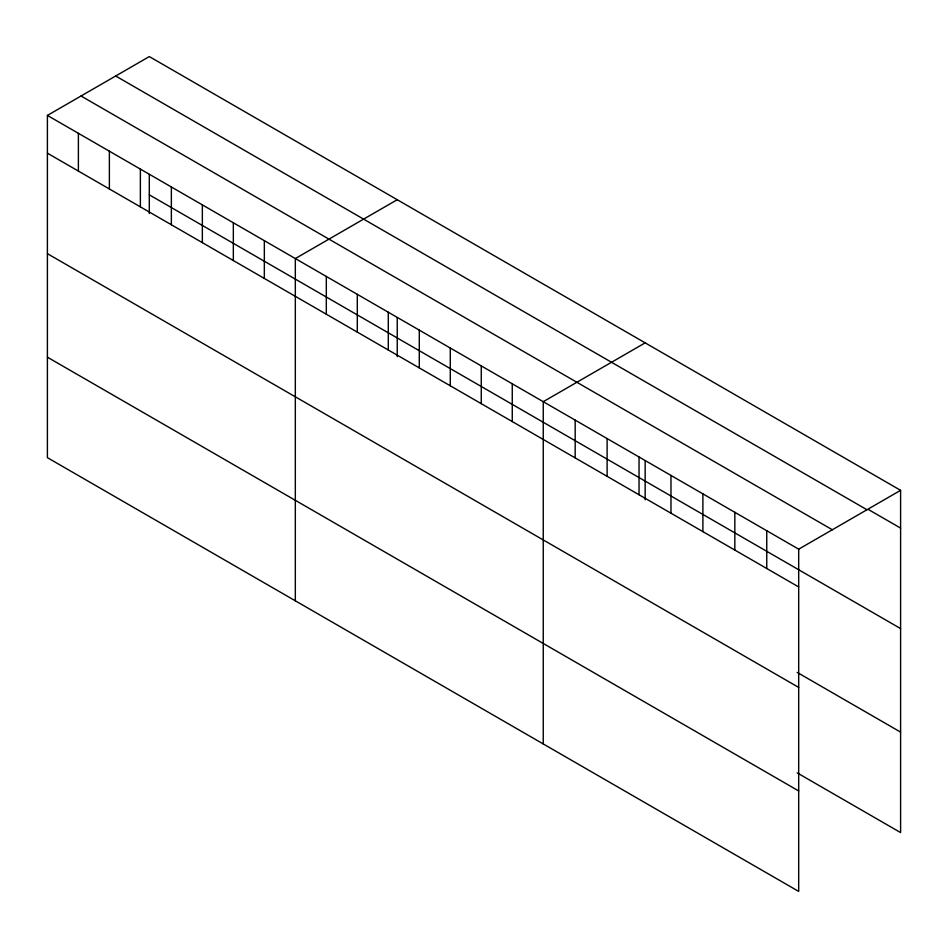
<?xml version="1.0" encoding="UTF-8"?>
<svg xmlns="http://www.w3.org/2000/svg" width="948" height="948" viewBox="0 0 948 948"><rect width="100%" height="100%" fill="white"/><g stroke="black" fill="none" stroke-linecap="round" stroke-linejoin="round"><path stroke-width="1.42" d="M47.4 115.419L798.69 549.176L798.69 891.416L47.4 457.671L47.4 115.419L149.31 56.584L900.6 490.329L900.6 832.581L797.15 772.857M397.236 199.72L295.326 258.555L295.326 600.807M645.161 342.856L543.251 401.691L543.251 743.943M798.69 549.176L900.6 490.329M868.676 509.669L900.6 528.107M115.68 75.994L866.97 509.751M81.03 95.997L832.32 529.754M149.31 194.826L900.6 628.583M47.4 153.185L798.69 586.942M797.15 672.381L900.6 732.105M47.4 253.661L798.69 687.419M47.4 357.183L798.69 790.94M766.754 530.738L766.754 568.504M734.83 512.299L734.83 550.065M702.895 493.872L702.895 531.638M670.971 475.434L670.971 513.2M645.161 460.716L645.161 499.797M639.035 456.995L639.035 494.773M607.111 438.569L607.111 476.334M575.175 420.13L575.175 457.896M512.264 383.798L512.264 421.576M481.264 365.916L481.264 403.682M450.276 348.023L450.276 385.789M419.289 330.129L419.289 367.895M397.236 317.58L397.236 356.661M388.301 312.236L388.301 350.002M357.301 294.342L357.301 332.108M326.313 276.449L326.313 314.215M264.338 240.662L264.338 278.428M233.338 222.768L233.338 260.546M202.351 204.875L202.351 242.652M171.363 186.993L171.363 224.759M149.31 174.444L149.31 213.513M140.375 169.1L140.375 206.865M109.376 151.206L109.376 188.972M78.388 133.312L78.388 171.078"/></g></svg>
